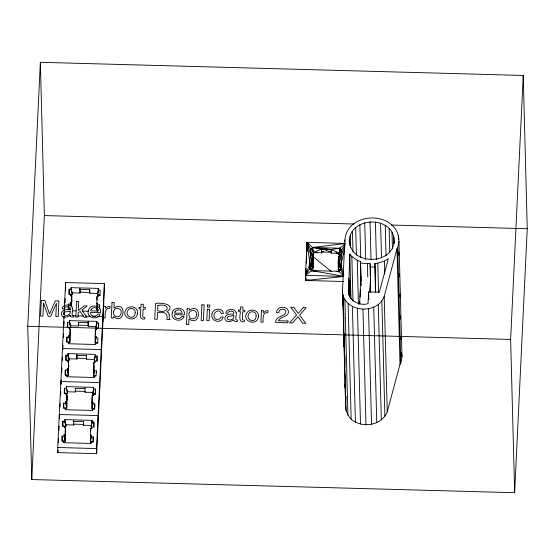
<?xml version="1.0" encoding="UTF-8"?>
<svg xmlns="http://www.w3.org/2000/svg" width="555" height="555" viewBox="0 0 555 555"><rect width="100%" height="100%" fill="white"/><g stroke="black" fill="none" stroke-linecap="round" stroke-linejoin="round"><path stroke-width="0.83" d="M340.902 269.792L340.957 264.763L344.912 247.53M341.651 251.588L341.665 249.916L344.926 244.866M311.584 271.291L311.612 268.925L309.669 268.87L305.479 275.363L305.618 280.469L343.552 281.503M310.772 269.05L312.958 269.106L311.889 265.477L311.924 262.321L313.221 255.751L312.243 255.723L310.377 254.024L307.061 242.369L344.988 243.402M338.751 272.033L338.779 269.668L340.721 269.716L343.094 274.184M338.175 269.792C339.154 264.832 339.57 259.761 341.429 254.87L339.487 254.821L339.015 264.707L339.056 266.22L341.089 269.876L338.175 269.792L339.056 266.22L338.439 256.438L339.41 256.466L341.429 254.87L344.967 245.719M305.75 277.007L305.618 280.469L343.42 276.508M305.847 274.413L306.076 268.349M306.27 263.153L306.631 253.628M306.7 251.894L307.061 242.369L312.638 247.468L321.407 249.237L331.113 249.507L339.806 248.21L345.182 243.957M348.464 294.219L349.803 254.072L351.828 256.493L357.274 260.316L360.542 261.578L361.021 281.538M349.206 295.704L349.789 280.511L350.247 297.903M27.75 326.264L40.355 62.299L523.233 75.452L527.25 228.736L514.645 492.701L31.767 479.548L27.75 326.264L510.635 339.424L514.645 492.701M31.767 479.548L44.365 215.576L40.355 62.299M103.32 314.102L96.653 453.678L57.859 452.616L57.727 447.503L63.985 316.392M64.068 314.699L65.601 282.557L104.395 283.612L103.646 307.338M57.859 452.616L57.984 450.077M58.344 442.467L58.546 438.235M58.913 430.625L59.114 426.393M59.475 418.782L59.676 414.557M60.044 406.94L60.204 403.554M60.606 395.098L60.766 391.712M61.133 384.102L61.334 379.87M61.695 372.259L61.896 368.027M62.264 360.417L62.424 357.031M62.784 349.421L62.992 345.189M63.353 337.579L63.554 333.347M63.915 325.736L64.123 321.505M64.442 314.734L64.567 312.201M65.011 302.891L65.212 298.666M65.573 291.049L65.601 282.557M62.153 436.063L62.285 441.176L65.199 441.253L64.089 436.112L62.153 436.063L61.917 441.017L63.853 441.072L63.894 442.585M62.861 421.21L62.992 426.323L65.913 426.406L64.803 421.266L62.861 421.21L62.625 426.171L64.56 426.226L64.602 427.738M63.728 403.076L63.86 408.182L66.773 408.265L65.663 403.124L63.728 403.076L63.492 408.029L65.428 408.085L65.469 409.59M65.296 393.356L67.488 393.419L66.378 388.278L64.435 388.223L64.2 393.183L66.142 393.238L66.177 394.744M65.303 370.081L65.434 375.194L68.348 375.27L67.245 370.136L65.303 370.081L65.067 375.041L67.002 375.09L67.044 376.602M66.01 355.235L66.142 360.348L69.063 360.424L67.953 355.29L66.01 355.235L65.774 360.195L67.717 360.244L67.752 361.756M68.466 342.241L69.93 342.282L68.82 337.142L66.877 337.093L66.642 342.046L68.577 342.102L68.619 343.614M69.646 322.164L70.714 325.792L70.638 327.436L69.528 322.295L67.585 322.247L67.349 327.2L69.292 327.256L69.326 328.768M70.429 305.666L70.395 304.154L68.452 304.098L68.216 309.059L70.159 309.114M69.16 289.252L69.292 294.365L72.212 294.441L71.102 289.308L69.16 289.252L68.924 294.212L70.867 294.268L70.901 295.773M63.853 441.072L63.776 442.723L90.944 443.459L91.027 441.815L92.962 441.863L93.198 436.91L91.263 436.854L91.339 435.21L90.368 435.182L90.68 428.585L91.658 428.613L91.735 426.962L93.67 427.017L93.906 422.057L91.97 422.008L92.047 420.357L64.879 419.615L64.803 421.266M64.089 436.112L64.172 434.468L65.15 434.496L65.199 441.253M64.56 426.226L64.484 427.87L65.462 427.898L65.282 439.609L64.172 434.468M65.428 408.085L65.351 409.729L92.519 410.471L92.602 408.82L94.537 408.875L94.773 403.915L92.838 403.867L92.914 402.222L91.943 402.195L92.255 395.597L93.233 395.618L93.309 393.974L95.245 394.029L95.481 389.069L93.545 389.02L93.622 387.369L66.454 386.627L66.378 388.278M65.663 403.124L65.747 401.48L66.725 401.508L66.773 408.265M66.142 393.238L66.059 394.882L67.037 394.91L66.857 406.621L65.747 401.48M67.002 375.09L66.926 376.741L94.093 377.483L94.177 375.832L96.112 375.888L96.348 370.927L94.412 370.872L94.489 369.228L93.517 369.2L93.83 362.602L94.808 362.63L94.884 360.986L96.82 361.041L97.063 356.081L95.12 356.026L95.203 354.374L68.029 353.639L67.953 355.29M67.245 370.136L67.322 368.485L68.3 368.513L68.348 375.27M67.717 360.244L67.634 361.888L68.612 361.915L68.431 373.626L67.322 368.485M68.577 342.102L68.501 343.753L95.675 344.488L95.751 342.844L97.687 342.893L97.923 337.94L95.987 337.884L96.064 336.24L95.092 336.212L95.404 329.615L96.383 329.642L96.459 327.998L98.395 328.047L98.637 323.086L96.695 323.038L96.778 321.387L69.604 320.644L69.528 322.295M68.82 337.142L68.896 335.498L69.874 335.525L69.93 342.282M69.292 327.256L69.209 328.9L70.187 328.928L70.006 340.638L68.896 335.498M70.395 304.154L70.471 302.51L71.449 302.537L71.56 306.797M70.867 294.268L70.783 295.912L71.761 295.933L71.623 306.825M71.102 289.308L71.179 287.656L98.353 288.399L98.443 292.076M65.15 434.496L65.462 427.898M66.725 401.508L67.037 394.91M68.3 368.513L68.612 361.915M69.874 335.525L70.187 328.928M71.449 302.537L71.761 295.933M67.169 400.016L66.822 396.922M68.744 367.028L68.827 365.384M70.325 334.041L70.402 332.396M65.913 426.406L65.99 424.762L64.921 421.134L64.956 422.57M67.488 393.419L67.564 391.774L66.496 388.146M69.063 360.424L69.139 358.78L68.071 355.151M72.212 294.441L72.289 292.797L71.22 289.169M73.69 420.565L73.648 421.384L83.361 421.647M76.895 358.988L76.84 354.583L76.895 358.988L68.161 358.752M80.045 293.005L79.989 288.6L80.045 293.005L72.108 292.797M65.809 424.755L73.746 424.963L73.78 424.145L83.493 424.409L83.451 425.234L91.388 425.449M67.384 391.768L75.32 391.976L75.355 391.157L85.068 391.421L85.026 392.239L92.962 392.461M70.534 325.785L78.47 326L78.435 322.309M84.971 387.841L84.936 388.66L75.223 388.396M88.176 326.264L88.12 321.858L88.176 326.264L96.112 326.479M94.537 359.473L86.601 359.252L86.642 358.426L76.93 358.162M97.687 293.491L89.75 293.269L89.716 289.585M96.667 303.224L97.638 303.245L96.799 308.323L96.979 296.62L97.957 296.647L98.034 295.003L99.969 295.059L100.212 290.099L98.27 290.043L98.353 288.399M93.198 436.91L93.33 442.016L90.423 441.94L90.736 435.349M94.912 409.028L91.998 408.952L92.255 395.597M95.481 389.069L95.62 394.182L92.706 394.106L93.663 388.882M95.758 376.019L93.573 375.964L94.045 366.071M98.062 343.052L95.148 342.969L95.3 339.674M95.62 333.083L95.536 334.727L95.404 329.615M96.841 307.505L96.723 309.981L97.604 306.402L97.638 303.245M100.344 295.211L97.43 295.135L98.388 289.911M99.345 308.254L99.498 304.945L97.562 304.896M96.653 453.678L96.521 448.565L104.395 283.612M305.777 277.091L305.618 280.469L308.989 279.998M305.902 274.552L306.103 270.32M306.464 262.702L306.624 259.317M306.991 251.699L307.061 242.369L310.62 249.07L312.597 250.631L313.741 252.615L313.665 254.259L310.377 254.024C311.029 258.956 313.769 264.624 310.044 269.029L309.905 263.916L307.061 242.369L305.479 275.363L343.413 276.397M310.044 269.029L310.196 265.734M312.958 269.106L312.902 262.349L311.924 262.321L309.905 263.916L305.479 275.363L311.535 270.576L311.612 268.925L311.653 270.438M312.319 254.079L313.429 259.22L313.041 267.461L311.889 265.477L312.319 254.079L310.377 254.024M323.884 251.665L321.539 251.998L321.498 252.823L313.741 252.615L312.638 247.468L345.002 243.534L343.274 243.7M338.966 253.302L338.883 254.946L339.847 249.729L339.764 251.373L341.797 255.023L338.883 254.946L339.847 249.729L338.966 253.302L331.21 253.087L331.113 249.507L312.638 247.468L310.62 249.07L309.669 268.87L311.535 270.576L313.922 271.055M343.039 275.28L338.703 271.312L338.779 269.668L338.821 271.173M313.665 254.259L312.597 250.631L312.638 247.468L339.806 248.21L341.665 249.916L340.721 269.716L338.703 271.312L336.33 271.666M343.816 312.964L343.621 325.806L342.484 290.515L344.898 239.954C347.409 210.095 398.858 210.803 398.969 241.425L401.993 356.948L400.786 362.901L400.009 364.323L387.23 411.872C382.395 423.944 366.411 427.856 355.422 422.036C345.696 417.471 344.329 405.92 345.883 396.478M342.879 305.722L343.205 298.958M344.357 333.423L344.155 346.264L343.413 326.18L343.816 317.724M344.849 354.721L344.69 366.716L343.947 346.632L344.391 337.336M345.383 375.18L345.231 387.175L344.488 367.091L344.933 357.788M345.474 404.935L345.765 407.627L345.023 387.543L345.508 377.4M345.508 406.031L345.959 396.603M361.034 284.68L360.542 261.578M359.591 303.495L360.882 276.425M359.793 304.112L359.911 301.545M360.119 297.272L360.486 289.571M375.423 292.041L374.944 263.424L377.775 263.188L384.435 261.058L388.368 258.672L379.287 292.201L368.596 291.909L368.034 303.661C359.231 306.45 347.472 300.04 348.353 289.994M370.65 291.916L370.15 263.701L360.466 263.132M369.852 291.916L370.462 279.227M370.428 284.701L370.074 292.124L370.06 291.611M510.635 339.424L523.233 75.452M349.601 245.254C344.835 215.916 396.041 213.536 394.196 243.021M394.154 241.3C392.343 265.963 349.331 265.228 349.47 240.079M400.786 362.901L397.762 247.377L398.969 241.425M97.43 295.135L98.27 290.043M95.148 342.969L95.987 337.884M95.238 355.894L94.281 361.111L95.12 356.026M93.573 375.964L94.412 370.872M92.706 394.106L93.545 389.02M91.998 408.952L92.838 403.867M92.088 421.869L91.131 427.093L91.97 422.008M90.423 441.94L91.263 436.854M342.484 290.515C342.477 312.215 377.157 315.733 384.206 296.356L396.985 248.8L397.762 247.377M306.207 278.943L305.618 280.469L307.255 280.06M312.597 256.736L313.221 255.751L313.353 260.864M339.41 256.466L339.487 254.821M339.764 251.373L341.665 249.916L341.707 251.616M339.056 266.22L340.957 264.763L339.098 263.063L338.12 263.035L338.439 256.438L338.529 259.837M313.637 252.248L321.407 249.237L327.089 248.911M313.568 252.532L317.55 252.268M44.365 215.576L354.173 224.019M391.386 225.032L527.25 228.736M341.665 249.916L339.729 249.861L339.806 248.21L339.903 251.887M321.539 251.998L331.245 252.261L322.954 249.008M311.848 263.965L309.905 263.916L311.889 265.477M339.015 264.707L340.957 264.763L343.802 274.753M369.998 266.913L374.771 267.045M343.441 276.265L311.535 270.576L338.703 271.312M79.948 289.426L89.66 289.689L89.75 293.269M80.08 292.187L89.792 292.45M98.617 309.884L97.326 309.85L97.368 311.362M70.776 309.274L68.584 309.211L68.452 304.098M72.622 310.828L76.021 310.925M82.813 311.105L88.758 311.272M69.202 315.684L70.922 315.733M72.65 315.781L76.097 315.878M77.818 315.92L83.854 316.086M85.581 316.135L89.889 316.253M92.477 316.322L95.925 316.412M97.652 316.461L102.821 316.6L102.959 321.713M88.085 322.677L78.373 322.413L78.47 326M78.505 325.175L88.217 325.438M62.451 348.533L101.246 349.594L101.385 354.707M76.798 355.408L86.511 355.672M57.727 447.503L96.521 448.565M311.535 270.576L316.572 271.131M335.99 252.844L339.147 253.233M331.113 249.507L339.05 252.941M312.958 256.57L331.515 271.714M312.666 257.895L313.429 259.22M71.255 298.874L71.9 301.046L71.331 297.223M71.151 306.193L70.471 302.51M65.171 431.554L65.594 433.011L65.247 429.91M401.536 352.675L401.993 356.948M398.33 235.452L398.441 239.76M398.761 251.831L398.851 255.279M399.322 273.386L399.413 276.834M399.864 294.074L399.954 297.522M400.433 315.622L400.523 319.076M400.994 337.176L401.064 339.764M396.985 248.8L400.009 364.323M393.717 236.735L393.904 243.631M392.017 232.399L392.44 248.779M389.138 228.542L389.742 251.824M385.246 225.399L386.037 255.571M384.435 261.058L384.775 273.99M384.206 296.356L387.23 411.872M380.584 223.138L381.486 257.624M381.868 300.671L384.892 416.188M377.775 263.188L378.545 292.499M378.295 304.341L381.32 419.858M375.402 221.903L376.394 259.83M374.944 263.424L375.686 291.875M373.737 307.102L376.762 422.619M370.019 221.757L371.011 259.685M370.15 263.701L370.462 275.773M370.386 285.534L370.414 286.553L370.532 284.07L370.56 292.284M368.596 291.909L368.798 299.672M367.41 263.32L367.771 277.111M368.506 308.774L371.531 424.291M364.739 222.708L365.703 259.775M362.956 309.246L365.981 424.762M359.862 224.706L360.722 257.464M360.875 285.346L360.833 283.806L360.757 285.457L360.729 284.438M357.274 260.316L358.426 304.286M355.686 227.633L356.414 255.224M357.462 308.476L360.486 423.992M352.446 231.317L352.987 252.012M351.828 256.493L353.001 301.323M352.397 306.52L355.422 422.036M350.337 235.549L350.649 247.62M349.803 254.072L350.975 298.902M348.928 277.909L349.331 293.116M348.117 303.516L351.142 419.032M344.898 239.954L344.939 241.647M344.905 299.665L347.929 415.182M342.983 295.232L346.008 410.749M343.337 323.114L343.413 326.18M343.871 343.566L343.947 346.632M344.405 364.024L344.488 367.091M344.939 384.483L345.023 387.543M340.957 264.763L341.048 268.169M331.175 249.396L331.21 253.087M99.498 304.945L99.567 307.505M98.034 295.003L98.075 296.516M98.637 323.086L98.7 325.646M99.81 387.695L99.671 382.582L60.877 381.528L60.946 384.081M96.979 296.62L97.069 300.026M96.854 324.342L96.778 321.387L95.855 328.123L96.695 323.038M96.459 327.998L96.501 329.503M97.063 356.081L97.194 361.194M96.064 336.24L95.224 341.318L95.092 336.212M98.228 420.683L98.096 415.57L59.302 414.516L59.413 418.775M96.348 370.927L96.397 372.634M94.884 360.986L94.926 362.498M94.489 369.228L93.649 374.306L93.517 369.2M93.83 362.602L93.968 367.708M94.177 375.832L94.218 377.344M94.773 403.915L94.863 407.328M93.622 387.369L93.691 389.929M93.309 393.974L93.351 395.486M93.906 422.057L94.045 427.17M92.914 402.222L92.075 407.301L91.943 402.195M92.602 408.82L92.636 410.332M92.047 420.357L92.13 423.312M91.735 426.962L91.776 428.474M91.339 435.21L90.5 440.288L90.368 435.182M90.68 428.585L90.749 431.138M91.027 441.815L91.062 443.32M86.566 355.561L86.601 359.252M84.991 388.555L85.026 392.239M83.416 421.543L83.451 425.234M75.279 388.292L75.32 391.976M71.179 287.656L71.248 290.216M73.704 421.28L73.746 424.963M69.604 320.644L69.701 324.321M67.585 322.247L67.717 327.353M68.029 353.639L68.126 357.316M66.877 337.093L67.009 342.206M66.454 386.627L66.544 390.04M64.047 316.399L64.096 318.105M64.435 388.223L64.567 393.335M64.879 419.615L64.97 423.028M169.15 314.845L169.247 318.272L169.983 319.597L166.937 319.513C168.227 312.479 163.739 311.75 157.544 312.555L157.225 319.25L154.734 319.187L155.483 303.571C160.104 302.114 176.754 304.431 167.062 311.841L168.637 312.86L169.15 314.845M313.221 255.751L313.041 267.461L311.966 263.833L312.902 262.349L313.221 255.751M43.436 305.195L42.943 316.142L40.57 316.072L41.313 300.463L44.872 300.56L49.52 313.901L55.382 300.845L58.913 300.942L58.164 316.551L55.805 316.489L56.478 303.321L50.616 316.35L48.153 316.281L43.505 302.968L43.436 305.195M350.399 284.313L350.413 297.001L350.399 284.313M70.228 311.084C71.241 314.734 65.878 317.044 63.665 314.414L63.825 312.729L64.637 312.097L70.228 311.084M72.608 308.42C73.642 309.954 70.131 316.239 73.753 315.615L73.683 317.03L72.122 317.176L70.471 316.433L70.138 315.365C60.148 321.921 56.797 307.997 69.812 309.78L70.242 307.845C68.744 306.221 64.637 306.11 64.193 308.802L62.091 308.74C62.396 303.842 72.115 303.71 72.608 308.42M76.583 301.421L75.834 317.037L77.998 317.092L78.206 312.819L80.163 311.404L84.062 317.259L86.934 317.335L81.862 310.072L87.191 305.944L84.318 305.867L78.31 310.55L78.748 301.483L76.583 301.421M103.528 306.395L102.98 317.772L105.235 317.835C104.923 314.519 104.715 307.31 109.952 308.386L110.05 306.367L108.058 306.464L105.568 308.413L105.665 306.45L103.528 306.395M112.02 302.336L111.271 318.001L113.345 318.057L113.414 316.6C125.201 326.139 127.019 299.416 113.935 308.06L114.205 302.392L112.02 302.336M139.097 307.359L139.021 308.927L140.831 308.975C140.45 312.361 138.577 320.707 144.779 318.91L144.848 317.404L143.19 317.273L142.753 316.461L143.107 309.038L145.244 309.093L145.32 307.532L143.183 307.47L143.336 304.293L141.06 304.23L140.908 307.408L139.097 307.359M157.884 305.458L157.627 310.793C170.274 314.026 170.579 302.808 157.884 305.458M187.222 308.726L186.466 324.592L188.714 324.654L188.991 318.841C200.785 327.929 202.166 301.309 189.338 310.294L189.408 308.788L187.222 308.726M201.902 304.834L201.153 320.45L203.407 320.512L204.15 304.896L201.902 304.834M207.32 309.274L206.779 320.603L209.069 320.665L209.61 309.336L207.32 309.274M207.521 304.993L207.424 307.158L209.707 307.22L209.811 305.056L207.521 304.993M233.842 315.538C234.855 319.187 229.486 321.505 227.273 318.868L227.439 317.183L228.244 316.558L233.842 315.538M236.222 312.881C237.256 314.414 233.745 320.693 237.367 320.075L237.297 321.484L235.736 321.636L234.085 320.887L233.745 319.826C223.762 326.382 220.411 312.458 233.419 314.241L233.849 312.298C232.358 310.682 228.244 310.564 227.807 313.256L225.705 313.2C226.003 308.302 235.729 308.171 236.222 312.881M238.678 310.072L238.608 311.639L240.419 311.688C240.037 315.074 238.157 323.419 244.36 321.629L244.436 320.117L242.778 319.985L242.341 319.174L242.695 311.75L244.831 311.806L244.908 310.245L242.764 310.183L242.917 307.005L240.641 306.95L240.495 310.127L238.678 310.072M261.454 310.696L260.905 322.08L263.16 322.136C262.848 318.827 262.64 311.619 267.878 312.687L267.975 310.668L265.984 310.772L263.493 312.722L263.59 310.751L261.454 310.696M288.003 321.005L287.92 322.816L275.634 322.476C275.093 315.413 286.338 317.203 285.846 310.925C284.243 307.803 278.513 308.941 278.825 312.736L276.536 312.673C276.334 306.624 285.998 305.43 288.239 310.439C290.078 316.933 280.358 316.336 278.228 320.741L288.003 321.005M312.673 248.987L312.597 250.631L310.751 254.176L310.62 249.07L312.673 248.987M196.442 314.553C197.205 319.063 189.817 320.783 189.158 316.045C186.91 309.967 197.212 307.879 196.442 314.553M113.733 311.209C111.548 316.024 119.249 319.291 120.719 314.262C123.682 308.899 114.947 305.527 113.733 311.209M137.522 312.777C136.918 324.467 118.506 317.488 126.956 308.407A5.529 4.697 -1.5 0 1 130.265 306.894C133.831 306.173 138.063 308.809 137.522 312.777M211.982 313.943C210.373 318.854 215.971 322.892 220.349 320.714A4.6 3.906 -1.5 0 0 222.458 318.958L223.207 317.016L221.022 316.96L219.794 318.917L216.693 319.493A2.761 2.345 -1.5 0 1 214.924 318.348C211.157 313.866 219.156 307.192 221.188 313.429L223.374 313.492C223.041 307.234 212.544 308.143 211.982 313.943M258.457 316.072C257.853 327.755 239.441 320.783 247.891 311.695A5.529 4.697 -1.5 0 1 251.193 310.19C254.766 309.468 258.991 312.104 258.457 316.072M88.37 310.585C85.928 317.862 98.013 320.943 100.143 314.123L97.93 314.061C96.535 317.703 89.924 316.669 90.59 312.347L100.399 312.618C102.224 304.979 89.563 303.46 88.37 310.585M172.307 312.874C169.865 320.152 181.95 323.232 184.08 316.405L181.867 316.35C180.472 319.992 173.861 318.958 174.527 314.636L184.336 314.907C186.161 307.269 173.507 305.75 172.307 312.874M135.17 312.763C134.983 321.213 123.161 316.405 128.434 309.752A3.066 2.602 -1.5 0 1 130.529 308.552C133.11 307.921 135.649 310.065 135.17 312.763M256.105 316.059C255.91 324.508 244.089 319.701 249.361 313.048A3.066 2.602 -1.5 0 1 251.464 311.848C254.044 311.216 256.583 313.36 256.105 316.059M339.133 264.575L338.259 268.141L338.12 263.035L339.133 264.575M91.096 309.503L90.722 310.835L98.159 311.036C98.401 307.206 92.636 306.346 91.096 309.503M175.033 311.792L174.658 313.117L182.096 313.318C182.338 309.496 176.573 308.629 175.033 311.792M303.197 307.595L298.264 313.443L293.859 307.345L290.751 307.255L296.55 315.032L289.592 322.857L292.589 322.941L297.986 316.662L302.628 323.211L305.715 323.301L299.638 315.122L306.159 307.678L303.197 307.595M321.498 252.823L321.463 249.133L321.498 252.823"/></g></svg>
